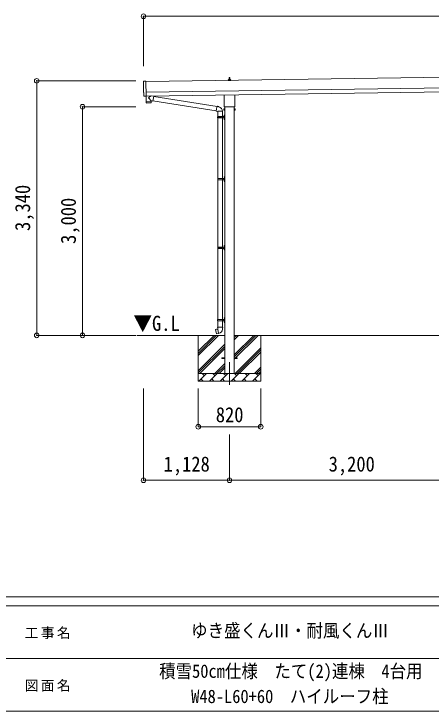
# Model space of a CAD drawing. Units: millimetres at full size, sheet at 1:60. Extents: x -16864 to 16864, y -11640 to 11640.
# Drawn here: x -881 to 4589, y -11640 to -2493 of the extents above; entities that cross this region are included whole.
import ezdxf
from ezdxf.enums import TextEntityAlignment as Align

# ---------------------------------------------------------------- set-up
doc = ezdxf.new("R2010")
doc.units = ezdxf.units.MM
doc.header["$LTSCALE"] = 60
doc.header["$PDMODE"] = 32
doc.header["$PDSIZE"] = 60
doc.linetypes.add('CHAIN1', pattern=[8, 5, -1, 1, -1])
for name, color, linetype, lineweight in [('0-1_Defpoints', 7, 'CHAIN1', 9), ('0-2_TEXT1', 4, 'Continuous', 9), ('0-3_SHAPE', 7, 'Continuous', 9), ('0-7_PARTS2', 7, 'Continuous', 9), ('0-8_TABLE1', 6, 'Continuous', 9), ('0-9_DIM1', 7, 'Continuous', 9), ('F-0', 7, 'Continuous', 9)]:
    doc.layers.add(name, color=color, linetype=linetype, lineweight=lineweight)
doc.styles.add('ＭＳ ゴシック', font='')
doc.styles.get('ＭＳ ゴシック').set_extended_font_data('MS Gothic')

msp = doc.modelspace()

# ---------------------------------------------------------------- linework, layer by layer
at = {"layer": '0-1_Defpoints'}
msp.add_line((1945.59, -7060.72), (1945.59, -7409.72), dxfattribs=at)
at = {"layer": '0-2_TEXT1'}
for p, q in [((6585.66, -3298.03), (850.19, -3379.96)), ((1927.65, -3366.96), (1927.65, -3359.25)), ((1964.15, -3366.96), (1927.65, -3366.96)), ((1928.03, -3358.46), (1963.76, -3358.46)), ((1928.41, -3358.28), (1935.13, -3356.65)), ((1935.51, -3356.46), (1956.28, -3356.46)), ((1935.9, -3355.68), (1935.9, -3351.46)), ((1936.9, -3351.46), (1954.9, -3351.46)), ((1939.9, -3351.46), (1940.62, -3327.94)), ((1941.62, -3326.96), (1950.17, -3326.96)), ((1951.17, -3327.94), (1951.9, -3351.46)), ((1955.9, -3355.68), (1955.9, -3351.46)), ((1963.38, -3358.28), (1956.66, -3356.65)), ((1964.15, -3366.96), (1964.15, -3359.25)), ((852.19, -3519.95), (6587.66, -3438.01)), ((852.91, -3569.94), (6588.37, -3488.01)), ((1877.29, -3700.95), (1877.29, -3555.31)), ((2013.89, -3553.36), (2013.89, -3700.95)), ((833.33, -3573.99), (826.41, -3573.73)), ((1871.59, -3739.22), (1872.35, -3737.91)), ((1871.59, -3739.22), (1871.59, -3756.22)), ((1878.59, -3742.82), (1872.35, -3742.82)), ((1875.59, -3709.72), (1875.59, -3704.22)), ((2013.53, -3713.22), (1877.65, -3713.22)), ((1883.09, -3713.22), (1883.09, -7210.72)), ((2008.09, -7210.72), (2008.09, -3713.22)), ((2012.59, -3742.82), (2018.83, -3742.82)), ((2015.59, -3704.22), (2015.59, -3709.72)), ((2019.59, -3739.22), (2018.83, -3737.91)), ((2019.59, -3739.22), (2019.59, -3756.22)), ((1871.59, -3756.22), (1872.35, -3757.54)), ((1878.59, -3752.63), (1872.35, -3752.63)), ((1878.59, -3757.54), (1872.35, -3757.54)), ((1881.09, -3756.92), (1878.59, -3756.92)), ((2010.09, -3756.92), (2012.59, -3756.92)), ((2012.59, -3752.63), (2018.83, -3752.63)), ((2012.59, -3757.54), (2018.83, -3757.54)), ((2019.59, -3756.22), (2018.83, -3757.54)), ((1845.59, -7006.22), (1883.09, -7006.22)), ((1845.59, -7015.22), (1845.59, -7006.22)), ((1845.59, -7006.22), (1883.09, -7006.22)), ((1845.59, -7015.22), (1845.59, -7006.22)), ((1845.59, -7015.22), (1883.09, -7015.22)), ((1845.59, -7015.22), (1883.09, -7015.22)), ((2008.09, -7006.22), (2045.59, -7006.22)), ((2008.09, -7006.22), (2045.59, -7006.22)), ((2008.09, -7015.22), (2045.59, -7015.22)), ((2008.09, -7015.22), (2045.59, -7015.22)), ((2045.59, -7015.22), (2045.59, -7006.22)), ((2045.59, -7015.22), (2045.59, -7006.22))]:
    msp.add_line(p, q, dxfattribs=at)
for points in [[(818.57, -3376.98), (850.12, -3374.88), (852.94, -3572.71)], [(823.52, -3570.78), (822.85, -3523.76), (822.25, -3523.76)], [(834.07, -3573.71), (834.72, -3573.07), (852.96, -3573.71)], [(1878.59, -3757.54), (1878.59, -3737.91), (1872.35, -3737.91)], [(1878.59, -3756.92), (1878.59, -3738.52), (1881.09, -3738.52)], [(2012.59, -3756.92), (2012.59, -3738.52), (2010.09, -3738.52)], [(2012.59, -3757.54), (2012.59, -3737.91), (2018.83, -3737.91)]]:
    msp.add_lwpolyline(points, dxfattribs=at)
for points in [[(1881.09, -3758.22), (1881.09, -3737.22), (1883.09, -3737.22), (1883.09, -3758.22)], [(2010.09, -3758.22), (2010.09, -3737.22), (2008.09, -3737.22), (2008.09, -3758.22)]]:
    msp.add_lwpolyline(points, close=True, dxfattribs=at)
for centre, radius, start, end in [((1928.65, -3359.25), 1, 103.62699, 180), ((1934.9, -3355.68), 1, 283.62699, 0), ((1939.98, -3352.1), 4.13, 90, 171.17633), ((1936.9, -3352.46), 1, 90, 180), ((1941.62, -3327.96), 1, 90, 178.60509), ((1949.23, -3351.46), 4.83, 133.60282, 180), ((1942.56, -3351.46), 4.83, 0, 46.39718), ((1950.17, -3327.96), 1, 1.39491, 90), ((1951.81, -3352.1), 4.13, 8.82367, 90), ((1954.9, -3352.46), 1, 0, 90), ((1956.9, -3355.68), 1, 180, 256.37301), ((1963.15, -3359.25), 1, 0, 76.37301), ((1875.93, -3740.36), 4.34, 145.61575, 214.38425), ((1887.83, -3747.72), 16.24, 162.41205, 197.58795), ((1879.59, -3704.22), 4, 125.09963, 180), ((1879.59, -3709.72), 4, 180, 194.47751), ((1879.59, -3709.72), 4, 194.47751, 241.04498), ((2011.59, -3709.72), 4, 298.95502, 345.52249), ((2011.59, -3704.22), 4, 0, 54.90037), ((2011.59, -3709.72), 4, 345.52249, 0), ((2015.24, -3740.36), 4.34, 325.61575, 34.38425), ((2003.35, -3747.72), 16.24, 342.41205, 17.58795), ((1875.93, -3755.08), 4.34, 145.61575, 214.38425), ((2015.24, -3755.08), 4.34, 325.61575, 34.38425)]:
    msp.add_arc(centre, radius, start, end, dxfattribs=at)
for centre, major_axis, ratio, start_param, end_param in [((818.77, -3379.97), (-3, -0.04), 0.99863, 4.7647489, 6.2979817), ((-3945.59, -3518.47), (4762.89, 68.04), 0.99863, 6.2686928, 6.2979817), ((822.19, -3519.36), (-4.41, -0.06), 0.99863, 6.2686928, 7.8539816), ((826.53, -3570.73), (-2.15, -2.1), 0.9974, 5.5252311, 7.0411395), ((833.37, -3572.99), (-0.717, -0.7), 0.9974, 0.7579542, 1.5707963)]:
    msp.add_ellipse(centre, major_axis=major_axis, ratio=ratio, start_param=start_param, end_param=end_param, dxfattribs=at)
at = {"layer": '0-3_SHAPE'}
for p, q in [((1883.09, -6710.72), (729.14, -6710.72)), ((1535.59, -6710.72), (1535.59, -7310.72)), ((1535.59, -6919.21), (1744.07, -6710.72)), ((1535.59, -6947.49), (1772.36, -6710.72)), ((1535.59, -6975.77), (1800.64, -6710.72)), ((5083.09, -6710.72), (2008.09, -6710.72)), ((2008.09, -6739.55), (2036.91, -6710.72)), ((2008.09, -6767.83), (2065.2, -6710.72)), ((2008.09, -7022.39), (2319.76, -6710.72)), ((2008.09, -6965.82), (2263.19, -6710.72)), ((2008.09, -6994.11), (2291.47, -6710.72)), ((2355.59, -6710.72), (2355.59, -7310.72)), ((1535.59, -7173.76), (1883.09, -6826.26)), ((1535.59, -7202.05), (1883.09, -6854.55)), ((1555.2, -7210.72), (1883.09, -6882.83)), ((2017.75, -7210.72), (2355.59, -6872.88)), ((2046.03, -7210.72), (2355.59, -6901.16)), ((2074.31, -7210.72), (2355.59, -6929.45)), ((1753.19, -7210.72), (1883.09, -7080.82)), ((1781.47, -7210.72), (1883.09, -7109.11)), ((2272.3, -7210.72), (2355.59, -7127.44)), ((1535.59, -7210.72), (2355.59, -7210.72)), ((1542.04, -7310.72), (1642.04, -7210.72)), ((1613.48, -7239.28), (1584.93, -7210.72)), ((1683.46, -7310.72), (1783.46, -7210.72)), ((1754.9, -7239.28), (1726.35, -7210.72)), ((1809.76, -7210.72), (1883.09, -7137.39)), ((1824.88, -7310.72), (1924.88, -7210.72)), ((1896.32, -7239.28), (1867.77, -7210.72)), ((1966.3, -7310.72), (2066.3, -7210.72)), ((2037.75, -7239.28), (2009.19, -7210.72)), ((2107.72, -7310.72), (2207.72, -7210.72)), ((2179.17, -7239.28), (2150.61, -7210.72)), ((2249.14, -7310.72), (2349.14, -7210.72)), ((2320.59, -7239.28), (2292.04, -7210.72)), ((2300.59, -7210.72), (2355.59, -7155.72)), ((2328.87, -7210.72), (2355.59, -7184.01)), ((2355.59, -7310.72), (1535.59, -7310.72)), ((1570.59, -7282.17), (1599.14, -7310.72)), ((1712.01, -7282.17), (1740.56, -7310.72)), ((1853.43, -7282.17), (1881.98, -7310.72)), ((1994.85, -7282.17), (2023.41, -7310.72)), ((2136.27, -7282.17), (2164.83, -7310.72)), ((2277.7, -7282.17), (2306.25, -7310.72))]:
    msp.add_line(p, q, dxfattribs=at)
at = {"layer": '0-8_TABLE1'}
for p, q in [((817.59, -2523.08), (817.59, -3177.41)), ((12676.59, -2523.08), (817.59, -2523.08)), ((-582.41, -3370.43), (718.28, -3370.43)), ((-582.41, -3370.43), (-582.41, -6710.72)), ((17.59, -3710.72), (718.28, -3710.72)), ((17.59, -3710.72), (17.59, -6710.72)), ((-582.41, -6710.72), (718.28, -6710.72)), ((817.28, -8611.72), (817.28, -7409.72)), ((1535.59, -7909.72), (1535.59, -7409.72)), ((2355.59, -7909.72), (2355.59, -7409.72)), ((1535.59, -7909.72), (2355.59, -7909.72)), ((1945.59, -8611.72), (1945.59, -8011.72)), ((1945.59, -8611.72), (817.28, -8611.72)), ((5145.59, -8611.72), (1945.59, -8611.72))]:
    msp.add_line(p, q, dxfattribs=at)
for p in [(817.59, -2523.08), (817.59, -2523.08), (-582.41, -3370.43), (17.59, -3710.72), (-582.41, -6710.72), (17.59, -6710.72), (1535.59, -7909.72), (2355.59, -7909.72), (817.28, -8611.72), (1945.59, -8611.72)]:
    msp.add_point(p, dxfattribs=at)
at = {"layer": '0-9_DIM1'}
for p, q in [((852.94, -3572.71), (852.96, -3573.71)), ((853.59, -3645.94), (854, -3658.99)), ((858.08, -3644.88), (858.11, -3645.88)), ((917.4, -3632.01), (886.53, -3598.91)), ((914.35, -3569.07), (886.7, -3591.58)), ((913.07, -3644.09), (913.07, -3645.09)), ((917.4, -3632.01), (941.81, -3635.96)), ((917.4, -3632.01), (917.57, -3644.03)), ((951.97, -3573.07), (926.13, -3568.9)), ((951.97, -3573.07), (941.81, -3635.96)), ((942.1, -3634.14), (1771.61, -3766.21)), ((951.68, -3574.91), (1782.03, -3707.11)), ((914.59, -3661.07), (857.05, -3661.89)), ((1771.28, -3768.03), (1776.82, -3736.66)), ((1782.35, -3705.29), (1776.82, -3736.66)), ((1782.35, -3705.29), (1783.49, -3703.31)), ((1783.49, -3703.31), (1787.05, -3703.94)), ((1787.05, -3703.94), (1787.47, -3706.29)), ((1801.98, -3709.11), (1803.67, -3710.74)), ((1803.67, -3710.74), (1805.78, -3711.19)), ((1771.28, -3768.03), (1771.68, -3770.28)), ((1771.28, -3768.03), (1776.44, -3768.84)), ((1771.68, -3770.28), (1775.24, -3770.91)), ((1775.24, -3770.91), (1776.44, -3768.84)), ((1776.44, -3768.84), (1791.04, -3771.16)), ((1791.04, -3771.16), (1793.25, -3770.17)), ((1791.09, -3839.86), (1877.09, -3839.86)), ((1791.09, -3839.86), (1791.09, -3841.86)), ((1853.54, -3770.57), (1792.36, -3770.57)), ((1793.09, -3770.57), (1793.09, -3839.86)), ((1793.09, -3839.64), (1793.09, -5551.72)), ((1850.09, -3839.86), (1850.09, -3844.36)), ((1853.09, -3770.57), (1853.09, -3839.86)), ((1853.09, -3839.64), (1853.09, -5551.72)), ((1858.09, -3839.86), (1858.09, -3848.86)), ((1876.79, -3822.71), (1878.83, -3823.71)), ((1878.06, -3820.71), (1878.69, -3820.71)), ((1878.06, -3820.71), (1878.06, -3829.01)), ((1878.06, -3829.01), (1878.69, -3829.01)), ((1878.69, -3820.71), (1878.69, -3829.01)), ((1878.69, -3820.71), (1879.09, -3821.11)), ((1878.69, -3829.01), (1879.09, -3828.61)), ((1878.83, -3823.71), (1879.44, -3824.86)), ((1879.09, -3816.86), (1882.09, -3815.36)), ((1879.09, -3816.86), (1879.09, -3848.86)), ((1879.09, -3821.11), (1879.09, -3828.61)), ((1882.09, -3815.36), (1882.09, -3848.86)), ((1882.09, -3815.36), (1883.09, -3815.36)), ((1883.09, -3815.36), (1883.09, -3848.86)), ((1790.09, -3841.86), (1840.42, -3841.86)), ((1790.09, -3855.86), (1840.42, -3855.86)), ((1791.09, -3857.86), (1791.09, -3855.86)), ((1791.09, -3857.86), (1877.09, -3857.86)), ((1850.09, -3844.36), (1852.09, -3844.36)), ((1850.09, -3857.86), (1850.09, -3853.36)), ((1850.09, -3853.36), (1852.09, -3853.36)), ((1852.09, -3844.36), (1852.09, -3848.86)), ((1852.09, -3853.36), (1852.09, -3848.86)), ((1858.09, -3844.36), (1861.09, -3844.36)), ((1858.09, -3857.86), (1858.09, -3848.86)), ((1858.09, -3853.36), (1861.09, -3853.36)), ((1861.09, -3844.36), (1861.09, -3848.86)), ((1861.09, -3853.36), (1861.09, -3848.86)), ((1876.79, -3870.71), (1878.83, -3871.71)), ((1878.06, -3868.71), (1878.69, -3868.71)), ((1878.06, -3868.71), (1878.06, -3877.01)), ((1878.06, -3877.01), (1878.69, -3877.01)), ((1878.69, -3868.71), (1878.69, -3877.01)), ((1878.69, -3868.71), (1879.09, -3869.11)), ((1878.69, -3877.01), (1879.09, -3876.61)), ((1878.83, -3871.71), (1879.44, -3872.86)), ((1879.09, -3880.86), (1879.09, -3848.86)), ((1879.09, -3869.11), (1879.09, -3876.61)), ((1879.09, -3880.86), (1882.09, -3882.36)), ((1882.09, -3882.36), (1882.09, -3848.86)), ((1882.09, -3882.36), (1883.09, -3882.36)), ((1883.09, -3882.36), (1883.09, -3848.86)), ((1792.59, -4653.72), (1842.92, -4653.72)), ((1793.59, -4651.72), (1793.59, -4653.72)), ((1793.59, -4651.72), (1877.09, -4651.72)), ((1852.59, -4651.72), (1852.59, -4656.22)), ((1852.59, -4656.22), (1854.59, -4656.22)), ((1854.59, -4656.22), (1854.59, -4660.72)), ((1854.59, -4665.22), (1854.59, -4660.72)), ((1860.59, -4651.72), (1860.59, -4660.72)), ((1860.59, -4656.22), (1863.59, -4656.22)), ((1860.59, -4669.72), (1860.59, -4660.72)), ((1863.59, -4656.22), (1863.59, -4660.72)), ((1863.59, -4665.22), (1863.59, -4660.72)), ((1876.79, -4634.58), (1878.83, -4635.57)), ((1878.06, -4632.57), (1878.69, -4632.57)), ((1878.06, -4632.57), (1878.06, -4640.87)), ((1878.06, -4640.87), (1878.69, -4640.87)), ((1878.69, -4632.57), (1878.69, -4640.87)), ((1878.69, -4632.57), (1879.09, -4632.97)), ((1878.69, -4640.87), (1879.09, -4640.47)), ((1878.83, -4635.57), (1879.44, -4636.72)), ((1879.09, -4628.72), (1882.09, -4627.22)), ((1879.09, -4628.72), (1879.09, -4660.72)), ((1879.09, -4632.97), (1879.09, -4640.47)), ((1879.09, -4692.72), (1879.09, -4660.72)), ((1882.09, -4627.22), (1882.09, -4660.72)), ((1882.09, -4627.22), (1883.09, -4627.22)), ((1882.09, -4694.22), (1882.09, -4660.72)), ((1883.09, -4627.22), (1883.09, -4660.72)), ((1883.09, -4694.22), (1883.09, -4660.72)), ((1792.59, -4667.72), (1842.92, -4667.72)), ((1793.59, -4669.72), (1793.59, -4667.72)), ((1793.59, -4669.72), (1877.09, -4669.72)), ((1852.59, -4669.72), (1852.59, -4665.22)), ((1852.59, -4665.22), (1854.59, -4665.22)), ((1860.59, -4665.22), (1863.59, -4665.22)), ((1876.79, -4682.58), (1878.83, -4683.57)), ((1878.06, -4680.57), (1878.69, -4680.57)), ((1878.06, -4680.57), (1878.06, -4688.87)), ((1878.06, -4688.87), (1878.69, -4688.87)), ((1878.69, -4680.57), (1878.69, -4688.87)), ((1878.69, -4680.57), (1879.09, -4680.97)), ((1878.69, -4688.87), (1879.09, -4688.47)), ((1878.83, -4683.57), (1879.44, -4684.72)), ((1879.09, -4680.97), (1879.09, -4688.47)), ((1879.09, -4692.72), (1882.09, -4694.22)), ((1882.09, -4694.22), (1883.09, -4694.22)), ((1792.59, -5553.72), (1842.92, -5553.72)), ((1792.59, -5567.72), (1842.92, -5567.72)), ((1793.09, -5569.72), (1793.09, -6501.72)), ((1793.59, -5551.72), (1793.59, -5553.72)), ((1793.59, -5551.72), (1877.09, -5551.72)), ((1793.59, -5569.72), (1793.59, -5567.72)), ((1793.59, -5569.72), (1877.09, -5569.72)), ((1852.59, -5551.72), (1852.59, -5556.22)), ((1852.59, -5556.22), (1854.59, -5556.22)), ((1852.59, -5569.72), (1852.59, -5565.22)), ((1852.59, -5565.22), (1854.59, -5565.22)), ((1853.09, -5569.72), (1853.09, -6501.72)), ((1854.59, -5556.22), (1854.59, -5560.72)), ((1854.59, -5565.22), (1854.59, -5560.72)), ((1860.59, -5551.72), (1860.59, -5560.72)), ((1860.59, -5556.22), (1863.59, -5556.22)), ((1860.59, -5569.72), (1860.59, -5560.72)), ((1860.59, -5565.22), (1863.59, -5565.22)), ((1863.59, -5556.22), (1863.59, -5560.72)), ((1863.59, -5565.22), (1863.59, -5560.72)), ((1876.79, -5534.58), (1878.83, -5535.57)), ((1878.06, -5532.57), (1878.69, -5532.57)), ((1878.06, -5532.57), (1878.06, -5540.87)), ((1878.06, -5540.87), (1878.69, -5540.87)), ((1878.69, -5532.57), (1878.69, -5540.87)), ((1878.69, -5532.57), (1879.09, -5532.97)), ((1878.69, -5540.87), (1879.09, -5540.47)), ((1878.83, -5535.57), (1879.44, -5536.72)), ((1879.09, -5528.72), (1882.09, -5527.22)), ((1879.09, -5528.72), (1879.09, -5560.72)), ((1879.09, -5532.97), (1879.09, -5540.47)), ((1879.09, -5592.72), (1879.09, -5560.72)), ((1882.09, -5527.22), (1882.09, -5560.72)), ((1882.09, -5527.22), (1883.09, -5527.22)), ((1882.09, -5594.22), (1882.09, -5560.72)), ((1883.09, -5527.22), (1883.09, -5560.72)), ((1883.09, -5594.22), (1883.09, -5560.72)), ((1876.79, -5582.58), (1878.83, -5583.57)), ((1878.06, -5580.57), (1878.69, -5580.57)), ((1878.06, -5580.57), (1878.06, -5588.87)), ((1878.06, -5588.87), (1878.69, -5588.87)), ((1878.69, -5580.57), (1878.69, -5588.87)), ((1878.69, -5580.57), (1879.09, -5580.97)), ((1878.69, -5588.87), (1879.09, -5588.47)), ((1878.83, -5583.57), (1879.44, -5584.72)), ((1879.09, -5580.97), (1879.09, -5588.47)), ((1879.09, -5592.72), (1882.09, -5594.22)), ((1882.09, -5594.22), (1883.09, -5594.22)), ((1876.79, -6484.58), (1878.83, -6485.57)), ((1878.06, -6482.57), (1878.69, -6482.57)), ((1878.06, -6482.57), (1878.06, -6490.87)), ((1878.06, -6490.87), (1878.69, -6490.87)), ((1878.69, -6482.57), (1878.69, -6490.87)), ((1878.69, -6482.57), (1879.09, -6482.97)), ((1878.69, -6490.87), (1879.09, -6490.47)), ((1878.83, -6485.57), (1879.44, -6486.72)), ((1879.09, -6478.72), (1882.09, -6477.22)), ((1879.09, -6478.72), (1879.09, -6510.72)), ((1879.09, -6482.97), (1879.09, -6490.47)), ((1882.09, -6477.22), (1882.09, -6510.72)), ((1882.09, -6477.22), (1883.09, -6477.22)), ((1883.09, -6477.22), (1883.09, -6510.72)), ((1790.09, -6503.72), (1840.42, -6503.72)), ((1790.09, -6517.72), (1840.42, -6517.72)), ((1791.09, -6501.72), (1877.09, -6501.72)), ((1791.09, -6501.72), (1791.09, -6503.72)), ((1791.09, -6519.72), (1791.09, -6517.72)), ((1791.09, -6519.72), (1877.09, -6519.72)), ((1793.09, -6519.72), (1793.09, -6604.65)), ((1850.09, -6501.72), (1850.09, -6506.22)), ((1850.09, -6506.22), (1852.09, -6506.22)), ((1850.09, -6519.72), (1850.09, -6515.22)), ((1850.09, -6515.22), (1852.09, -6515.22)), ((1852.09, -6506.22), (1852.09, -6510.72)), ((1852.09, -6515.22), (1852.09, -6510.72)), ((1853.09, -6519.72), (1853.09, -6604.65)), ((1858.09, -6501.72), (1858.09, -6510.72)), ((1858.09, -6506.22), (1861.09, -6506.22)), ((1858.09, -6519.72), (1858.09, -6510.72)), ((1858.09, -6515.22), (1861.09, -6515.22)), ((1861.09, -6506.22), (1861.09, -6510.72)), ((1861.09, -6515.22), (1861.09, -6510.72)), ((1876.79, -6532.58), (1878.83, -6533.57)), ((1878.06, -6530.57), (1878.69, -6530.57)), ((1878.06, -6530.57), (1878.06, -6538.87)), ((1878.06, -6538.87), (1878.69, -6538.87)), ((1878.69, -6530.57), (1878.69, -6538.87)), ((1878.69, -6530.57), (1879.09, -6530.97)), ((1878.69, -6538.87), (1879.09, -6538.47)), ((1878.83, -6533.57), (1879.44, -6534.72)), ((1879.09, -6542.72), (1879.09, -6510.72)), ((1879.09, -6530.97), (1879.09, -6538.47)), ((1879.09, -6542.72), (1882.09, -6544.22)), ((1882.09, -6544.22), (1882.09, -6510.72)), ((1882.09, -6544.22), (1883.09, -6544.22)), ((1883.09, -6544.22), (1883.09, -6510.72)), ((1764.63, -6633.1), (1763.82, -6634.27)), ((1763.82, -6634.27), (1773.44, -6688.83)), ((1792.5, -6627.85), (1764.63, -6633.1)), ((1777.37, -6630.5), (1777.16, -6630.74)), ((1791.24, -6604.65), (1789.09, -6605.43)), ((1789.09, -6605.43), (1789.09, -6609.05)), ((1789.09, -6609.05), (1791.33, -6609.87)), ((1791.24, -6604.65), (1823.09, -6604.65)), ((1791.24, -6604.65), (1791.33, -6609.87)), ((1791.33, -6609.87), (1791.59, -6624.65)), ((1791.59, -6624.65), (1792.94, -6626.65)), ((1802.85, -6685.15), (1792.72, -6627.67)), ((1792.74, -6626.85), (1792.74, -6627.56)), ((1792.94, -6626.65), (1792.91, -6626.66)), ((1854.94, -6604.65), (1823.09, -6604.65)), ((1853.28, -6626.59), (1853.2, -6628.75)), ((1854.59, -6624.65), (1853.28, -6626.59)), ((1857.09, -6609.05), (1854.85, -6609.87)), ((1854.94, -6604.65), (1857.09, -6605.43)), ((1857.09, -6605.43), (1857.09, -6609.05)), ((1787.46, -6687.74), (1787.18, -6687.59)), ((1803.16, -6685.91), (1802.91, -6685.25))]:
    msp.add_line(p, q, dxfattribs=at)
for points in [[(852.56, -3573.7), (853.58, -3644.94), (917.57, -3644.03)], [(917.54, -3658.08), (917.58, -3645.03), (853.59, -3645.94)], [(1782.35, -3705.29), (1787.47, -3706.29), (1801.98, -3709.11)], [(1876.79, -3827.01), (1878.83, -3826.01), (1879.44, -3824.86)], [(1876.79, -3875.01), (1878.83, -3874.01), (1879.44, -3872.86)], [(1876.79, -4638.87), (1878.83, -4637.87), (1879.44, -4636.72)], [(1876.79, -4686.87), (1878.83, -4685.87), (1879.44, -4684.72)], [(1876.79, -5538.87), (1878.83, -5537.87), (1879.44, -5536.72)], [(1876.79, -5586.87), (1878.83, -5585.87), (1879.44, -5584.72)], [(1876.79, -6488.87), (1878.83, -6487.87), (1879.44, -6486.72)], [(1876.79, -6536.87), (1878.83, -6535.87), (1879.44, -6534.72)], [(1779.62, -6630.28), (1779.34, -6630.13), (1777.37, -6630.5)], [(1854.94, -6604.65), (1854.85, -6609.87), (1854.59, -6624.65)], [(1802.58, -6685.05), (1774.6, -6689.65), (1773.44, -6688.83)], [(1789.65, -6687.18), (1789.44, -6687.42), (1787.46, -6687.74)]]:
    msp.add_lwpolyline(points, dxfattribs=at)
for centre, radius, start, end in [((890.01, -3595.32), 5, 131.47396, 225.79244), ((914.54, -3658.07), 3, 270.81845, 359.81845), ((857, -3658.89), 3, 181.81845, 270.86677), ((1793.25, -3770.17), 60.3, 359.62495, 78), ((1840.42, -3839.86), 2, 270, 359.99998), ((1882.39, -3824.86), 6, 136.21765, 223.78235), ((1877.09, -3837.86), 2, 270, 359.99998), ((1838.84, -3848.86), 49.25, 171.82876, 180.00002), ((1838.84, -3848.86), 49.25, 180.00002, 188.17127), ((1840.42, -3857.86), 2, 0.00005, 90.00004), ((1882.39, -3872.86), 6, 136.21765, 223.78235), ((1877.09, -3859.86), 2, 0.00005, 90.00004), ((1841.34, -4660.72), 49.25, 171.82876, 180.00002), ((1841.34, -4660.72), 49.25, 180.00002, 188.17127), ((1842.92, -4651.72), 2, 270, 359.99998), ((1882.39, -4636.72), 6, 136.21765, 223.78235), ((1877.09, -4649.72), 2, 270, 359.99998), ((1842.92, -4669.72), 2, 0.00005, 90.00004), ((1882.39, -4684.72), 6, 136.21765, 223.78235), ((1877.09, -4671.72), 2, 0.00005, 90.00004), ((1841.34, -5560.72), 49.25, 171.82876, 180.00002), ((1841.34, -5560.72), 49.25, 180.00002, 188.17127), ((1842.92, -5551.72), 2, 270, 359.99998), ((1842.92, -5569.72), 2, 0.00005, 90.00004), ((1882.39, -5536.72), 6, 136.21765, 223.78235), ((1877.09, -5549.72), 2, 270, 359.99998), ((1877.09, -5571.72), 2, 0.00005, 90.00004), ((1882.39, -5584.72), 6, 136.21765, 223.78235), ((1882.39, -6486.72), 6, 136.21765, 223.78235), ((1838.84, -6510.72), 49.25, 171.82876, 180.00002), ((1838.84, -6510.72), 49.25, 180.00002, 188.17127), ((1840.42, -6501.72), 2, 270, 359.99998), ((1840.42, -6519.72), 2, 0.00005, 90.00004), ((1882.39, -6534.72), 6, 136.21765, 223.78235), ((1877.09, -6499.72), 2, 270, 359.99998), ((1877.09, -6521.72), 2, 0.00005, 90.00004), ((1792.44, -6627.56), 0.3, 280.66842, 0), ((1792.94, -6626.85), 0.2, 100, 180), ((1792.94, -6626.65), 60.3, 279.96938, 358), ((1802.63, -6685.35), 0.3, 20, 99.33158), ((1803.34, -6685.84), 0.2, 200, 279.96938)]:
    msp.add_arc(centre, radius, start, end, dxfattribs=at)
at = {"layer": 'F-0', "color": 5, "lineweight": 5}
for p, q in [((-16864.12, -10140), (16015.88, -10140)), ((-16864.12, -10260), (10682.37, -10260)), ((-6897.63, -10950), (5402.37, -10950)), ((-16864.12, -11640), (16015.88, -11640))]:
    msp.add_line(p, q, dxfattribs=at)

# ---------------------------------------------------------------- texts
at = {"layer": '0-7_PARTS2', "style": 'ＭＳ ゴシック', "width": 0.9}
msp.add_text('▼G.L', height=197.9, dxfattribs=at).set_placement((686.42, -6711.01), align=Align.BOTTOM_LEFT)
at = {"layer": '0-8_TABLE1', "color": 7, "style": 'ＭＳ ゴシック', "width": 0.9}
for s, p in [('3,340', (-609.91, -5340.58)), ('3,000', (-9.91, -5510.72))]:
    msp.add_text(s, height=197.9, rotation=90, dxfattribs=at).set_placement(p, align=Align.BOTTOM_LEFT)
for s, p in [('820', (1765.59, -7909.72)), ('1,128', (1081.44, -8556.72)), ('3,200', (3245.59, -8556.72))]:
    msp.add_text(s, height=197.9, dxfattribs=at).set_placement(p, align=Align.BOTTOM_LEFT)
at = {"layer": 'F-0', "style": 'ＭＳ ゴシック', "width": 0.9}
for s, p in [('ゆき盛くんⅢ・耐風くんⅢ', (1442.37, -10725)), ('積雪50cm仕様\u3000たて(2)連棟\u30004台用', (1022.37, -11256.91)), ('W48-L60+60\u3000ハイルーフ柱', (1442.37, -11587.74))]:
    msp.add_text(s, height=176, dxfattribs=at).set_placement(p, align=Align.BOTTOM_LEFT)
at = {"layer": 'F-0', "char_height": 132, "attachment_point": 7, "style": 'ＭＳ ゴシック'}
for s, insert in [('\\T1.17;工事名', (-739.42, -10695)), ('\\T1.17;図面名', (-739.42, -11385))]:
    msp.add_mtext(s, dxfattribs=dict(at, insert=insert))

doc.saveas('drawing.dxf')
